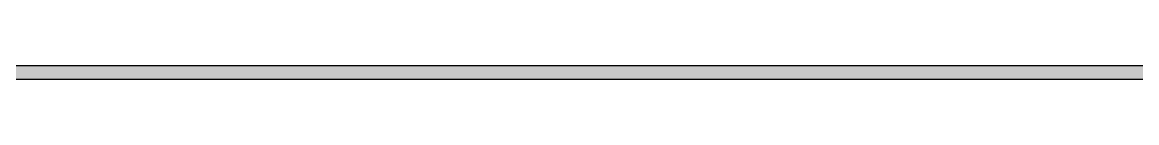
# Model space of a CAD drawing. Header units: millimetres. Extents: x 632 to 645312, y -3890 to 22200.
# Drawn here: x 289351 to 301715, y 5050 to 5200 of the extents above; entities that cross this region are included whole.
import ezdxf

# ---------------------------------------------------------------- set-up
doc = ezdxf.new("R2010")
doc.units = ezdxf.units.MM
for name, color, linetype, lineweight in [('A-230-H-FLOOR', 190, 'Continuous', 13), ('A-230-M_FLOOR', 192, 'Continuous', 13), ('Z-230-A_LEVEL', 51, 'Continuous', 13)]:
    doc.layers.add(name, color=color, linetype=linetype, lineweight=lineweight)

msp = doc.modelspace()

# ---------------------------------------------------------------- hatches: boundary and pattern name
at = {"layer": 'A-230-H-FLOOR'}
h = msp.add_hatch(dxfattribs=at)
h.set_pattern_fill('FP_24', color=256, style=0, pattern_type=2)
h.set_pattern_definition([(45, (297764.2536747865, 0), (-1414.213562373095, 0), [750, -3000]), (45, (298764.2536747865, 1000), (-1414.213562373095, 0), [750, -3000]), (45, (299764.2536747865, -300), (-1414.213562373095, 0), [250, -2000]), (90, (299764.2536747865, 500), (-499.9999999999999, 500.0000000000001), [500, -2000]), (315, (299764.2536747865, 1000), (0, 2828.42712474619), [500, -3000]), (0, (298764.2536747865, 1000), (2000, 2000), [300, -1000]), (0, (296264.2536747865, 2000), (2000, 2000), [300, -2000])])
h.paths.add_polyline_path([(319776.2239834163, 5050.000000025558), (320727.8273669546, 5050.000000025558), (320727.8273669546, 5200.000000025559), (256948.2443114296, 5200.000000025559), (256948.2443114296, 5050.000000025558), (315344.816376498, 5050.000000025558)])

# ---------------------------------------------------------------- linework, layer by layer
at = {"layer": 'A-230-M_FLOOR', "lineweight": 25}
for p, q in [((320727.8273669537, 5200.000000025545), (256948.2443114286, 5200.000000025545)), ((256948.2443114286, 5050.000000025545), (320727.8273669537, 5050.000000025545))]:
    msp.add_line(p, q, dxfattribs=at)
at = {"layer": 'Z-230-A_LEVEL'}
msp.add_line((248186.0084681958, 5200.000000025545), (325367.6206989205, 5200.000000025545), dxfattribs=at)

doc.saveas('drawing.dxf')
